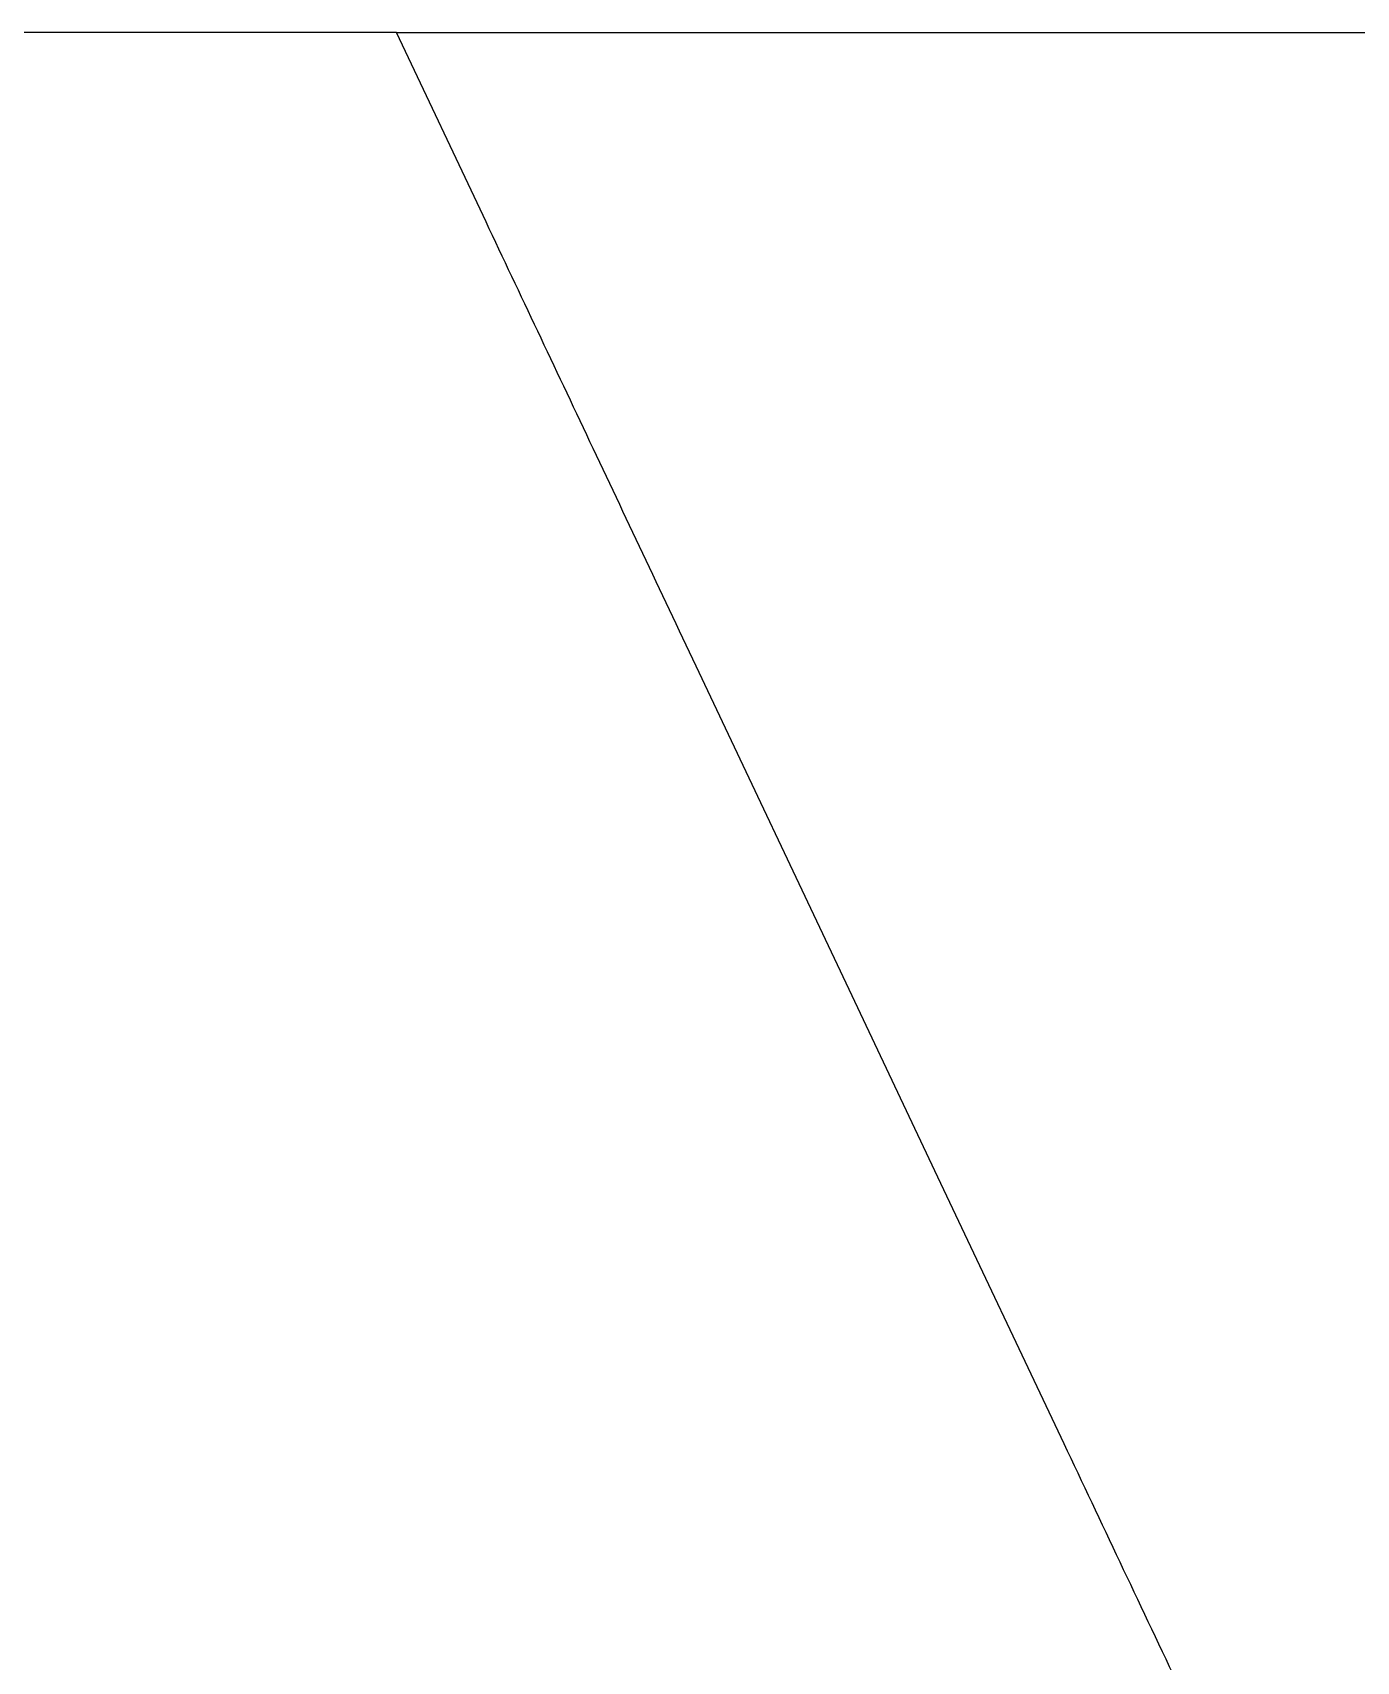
# Model space of a CAD drawing. Extents: x 1076 to 1148, y 508 to 635.
# Drawn here: x 1106.97 to 1111.14, y 580.88 to 586.02 of the extents above; entities that cross this region are included whole.
import ezdxf

# ---------------------------------------------------------------- set-up
doc = ezdxf.new("R2010")
doc.units = 0
doc.header["$MEASUREMENT"] = 0
doc.layers.add('1', color=4, linetype='Continuous')

# ---------------------------------------------------------------- blocks, each defined once
blk = doc.blocks.new('2026 TX')
at = {"layer": '1', "color": 3}
for p, q in [((32.3516, 66.2267), (30.7672, 66.2267)), ((32.3516, 66.2269), (48.0818, 66.2269)), ((32.6342, 65.6295), (32.3516, 66.2267)), ((33.7802, 63.2075), (33.2977, 64.2272)), ((34.0603, 62.6155), (33.7802, 63.2075)), ((34.4582, 61.7743), (34.0603, 62.6155))]:
    blk.add_line(p, q, dxfattribs=at)
for points in [[(33.2977, 64.2272), (33.1853, 64.4648), (32.9605, 64.9399), (32.743, 65.3996), (32.6342, 65.6295)], [(35.1767, 60.2558), (35.0551, 60.5128), (34.8119, 61.0269), (34.5761, 61.5252), (34.4582, 61.7743)]]:
    blk.add_open_spline(points, degree=3, knots=[0, 0, 0, 0, 0.5, 1, 1, 1, 1], dxfattribs=at)

msp = doc.modelspace()

# ---------------------------------------------------------------- block references
at = {"layer": '1'}
msp.add_blockref('2026 TX', (1075.7625, 519.7937), dxfattribs=at)

doc.saveas('drawing.dxf')
